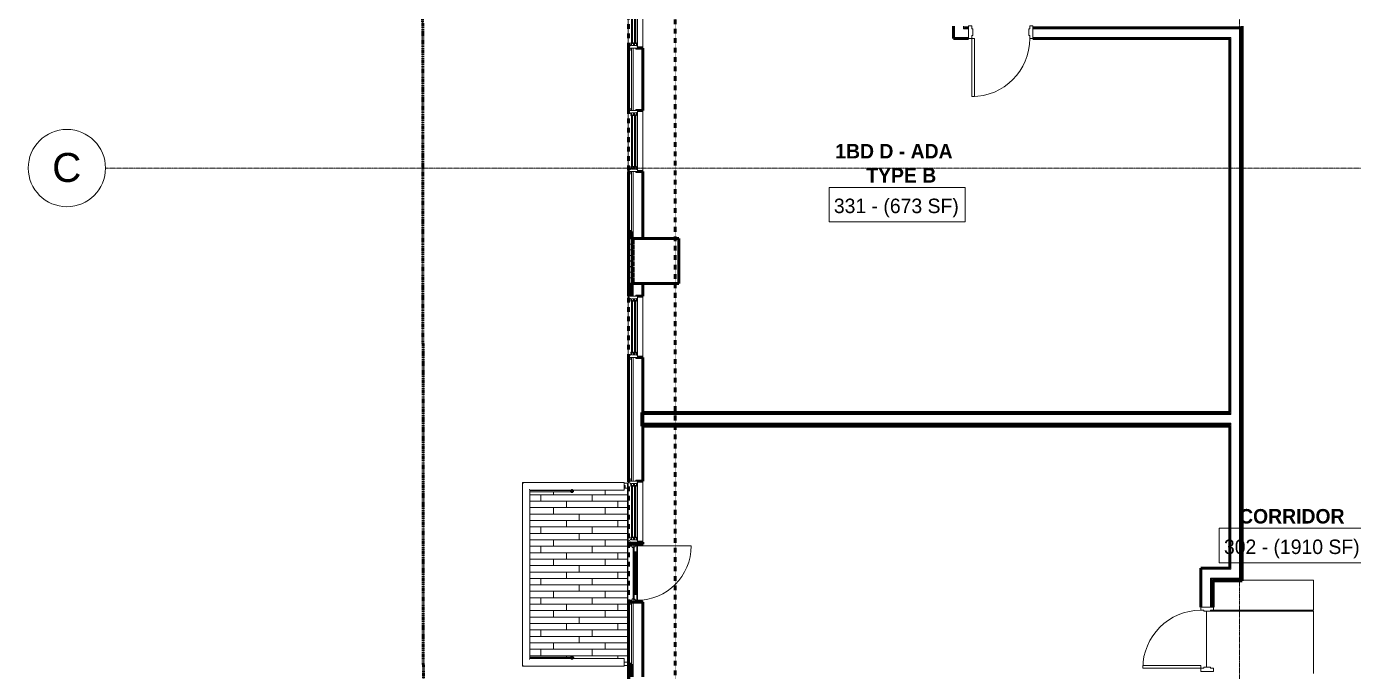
# Model space of a CAD drawing. Header units: inches. Extents: x -4235 to -464, y 9767 to 12463.
# Drawn here: x -4235 to -3410, y 10969 to 11370 of the extents above; entities that cross this region are included whole.
import ezdxf

# ---------------------------------------------------------------- set-up
doc = ezdxf.new("R2010")
doc.units = ezdxf.units.IN
doc.header["$MEASUREMENT"] = 0
for name, pattern in [('Dash 1_16_', [0.125, 0.0625, -0.0625]), ('Double Dash 3_8_', [1, 0.375, -0.125, 0.125, -0.125, 0.125, -0.125]), ('Grid Line 1_2_', [0.875, 0.5, -0.125, 0.125, -0.125])]:
    doc.linetypes.add(name, pattern=pattern)
for name, color, linetype, lineweight in [('0-1', 7, 'Continuous', 5), ('0-2', 90, 'Continuous', 9), ('A-AREA-IDEN', 2, 'Continuous', 9), ('A-DOOR-1', 50, 'Continuous', 20), ('A-DOOR-2', 90, 'Continuous', 9), ('A-DOOR-3', 31, 'Continuous', 9), ('A-DOOR-4', 31, 'Continuous', 20), ('A-DOOR-FRAM', 31, 'Continuous', 9), ('A-DOOR-FRAM-1', 50, 'Continuous', 20), ('A-DOOR-FRAM-2', 31, 'Continuous', 20), ('A-DOOR-GLAZ', 31, 'Continuous', 9), ('A-FLOR-2', 90, 'Continuous', 9), ('A-FLOR-3', 192, 'Continuous', 9), ('A-FLOR-HRAL', 11, 'Continuous', 9), ('A-FLOR-PATT-1', 9, 'Continuous', 9), ('A-GENM', 5, 'Continuous', 9), ('A-GENM-3', 5, 'Continuous', 50), ('A-GLAZ-1', 151, 'Continuous', 9), ('A-GLAZ-2', 151, 'Continuous', 20), ('A-GLAZ-3', 151, 'Continuous', 50), ('A-WALL', 113, 'Continuous', 13), ('A-WALL-2', 250, 'Continuous', 13), ('A-WALL-4', 113, 'Continuous', 50), ('A-WALL-5', 113, 'Continuous', 9), ('C-PROP-LINE', 91, 'Double Dash 3_8_', 50), ('C-PROP-LINE-1', 91, 'Dash 1_16_', 50), ('I-WALL-1', 7, 'Continuous', 50), ('S-GRID-1', 1, 'Grid Line 1_2_', 9), ('S-GRID-IDEN', 1, 'Continuous', 9)]:
    doc.layers.add(name, color=color, linetype=linetype, lineweight=lineweight)
doc.styles.add('Arial', font='arial.ttf', dxfattribs={"height": 18})
doc.styles.add('Century Gothic', font='ufonts.com_century-gothic.ttf', dxfattribs={"height": 9})
doc.styles.add('Century Gothic_B', font='GOTHICB.TTF', dxfattribs={"height": 9})

# ---------------------------------------------------------------- blocks, each defined once
blk = doc.blocks.new('HOLLOW METAL - UNIT DOOR-2191978-BACKGROUND - 3RD FLOOR')
at = {"layer": 'A-DOOR-1'}
for p, q in [((18, 40.125), (16.25, 40.125)), ((16.25, 40.125), (16.25, 4.125)), ((18, 4.125), (18, 40.125)), ((16.25, 4.125), (18, 4.125))]:
    blk.add_line(p, q, dxfattribs=at)
at = {"layer": 'A-DOOR-2'}
blk.add_arc((18, 4.125), 36, 90, 180, dxfattribs=at)
at = {"layer": 'A-DOOR-FRAM-1'}
for p, q in [((-18, 4.125), (-20, 4.125)), ((-20, 4.125), (-20, -3.875)), ((-18, 2.1875), (-18, 4.125)), ((-17.375, 2.1875), (-18, 2.1875)), ((-17.375, -1.9375), (-17.375, 2.1875)), ((18, 2.1875), (17.375, 2.1875)), ((17.375, 2.1875), (17.375, -1.9375)), ((18, 4.125), (18, 2.1875)), ((20, 4.125), (18, 4.125)), ((20, -3.875), (20, 4.125)), ((-20, -3.875), (-18, -3.875)), ((-18, -3.875), (-18, -1.9375)), ((-18, -1.9375), (-17.375, -1.9375)), ((17.375, -1.9375), (18, -1.9375)), ((18, -1.9375), (18, -3.875)), ((18, -3.875), (20, -3.875))]:
    blk.add_line(p, q, dxfattribs=at)
blk = doc.blocks.new('HOLLOW METAL - UNIT DOOR-2191980-BACKGROUND - 3RD FLOOR')
at = {"layer": 'A-DOOR-1'}
for p, q in [((16.25, -4.125), (18, -4.125)), ((16.25, -40.125), (16.25, -4.125)), ((18, -4.125), (18, -40.125)), ((18, -40.125), (16.25, -40.125))]:
    blk.add_line(p, q, dxfattribs=at)
at = {"layer": 'A-DOOR-2'}
blk.add_arc((18, -4.125), 36, 180, 270, dxfattribs=at)
at = {"layer": 'A-DOOR-FRAM-1'}
for p, q in [((-20, 3.875), (-18, 3.875)), ((-20, -4.125), (-20, 3.875)), ((-18, 3.875), (-18, 1.9375)), ((-18, 1.9375), (-17.375, 1.9375)), ((-17.375, 1.9375), (-17.375, -2.1875)), ((17.375, 1.9375), (18, 1.9375)), ((17.375, -2.1875), (17.375, 1.9375)), ((18, 3.875), (20, 3.875)), ((18, 1.9375), (18, 3.875)), ((20, 3.875), (20, -4.125)), ((-18, -4.125), (-20, -4.125)), ((-18, -2.1875), (-18, -4.125)), ((-17.375, -2.1875), (-18, -2.1875)), ((18, -2.1875), (17.375, -2.1875)), ((18, -4.125), (18, -2.1875)), ((20, -4.125), (18, -4.125))]:
    blk.add_line(p, q, dxfattribs=at)
blk = doc.blocks.new('CTR - 1st Phase - Common Walls_rvt-1-BACKGROUND - 3RD FLOOR')
at = {"layer": 'A-FLOR-2'}
for p, q in [((-3435.32, 11026.19), (-3479.55, 11026.19)), ((-3435.32, 11007.49), (-3435.32, 11026.19)), ((-3501.67, 11006.86), (-3501.67, 10972.11)), ((-3435.32, 11006.86), (-3499.24, 11006.86)), ((-3497.3, 11007.49), (-3435.32, 11007.49)), ((-3435.32, 10968.21), (-3435.32, 11006.86))]:
    blk.add_line(p, q, dxfattribs=at)
at = {"layer": 'A-WALL-2'}
for p, q in [((-3658.27, 11369.86), (-3658.27, 11370.36)), ((-3658.27, 11369.24), (-3658.27, 11369.86)), ((-3658.27, 11368.74), (-3658.27, 11369.24)), ((-3658.27, 11363.24), (-3658.27, 11368.74)), ((-3652.77, 11369.24), (-3652.77, 11370.36)), ((-3652.77, 11369.24), (-3652.77, 11368.74)), ((-3652.77, 11368.74), (-3652.77, 11369.24)), ((-3649.52, 11368.74), (-3652.77, 11368.74)), ((-3652.27, 11369.86), (-3652.27, 11370.36)), ((-3652.27, 11369.86), (-3652.27, 11369.24)), ((-3652.27, 11369.24), (-3652.27, 11369.86)), ((-3649.52, 11369.24), (-3652.27, 11369.24)), ((-3649.52, 11369.86), (-3651.65, 11369.86)), ((-3480.05, 11369.86), (-3609.52, 11369.86)), ((-3480.67, 11369.24), (-3609.52, 11369.24)), ((-3481.17, 11368.74), (-3609.52, 11368.74)), ((-3481.17, 11368.74), (-3481.17, 11363.24)), ((-3480.67, 11369.24), (-3480.67, 11368.74)), ((-3480.67, 11368.74), (-3480.67, 11362.61)), ((-3480.05, 11369.86), (-3480.05, 11369.24)), ((-3480.05, 11369.24), (-3480.05, 11362.61)), ((-3649.52, 11363.24), (-3658.27, 11363.24)), ((-3486.67, 11363.24), (-3609.52, 11363.24)), ((-3486.67, 11363.24), (-3486.67, 11362.61)), ((-3486.67, 11129.81), (-3486.67, 11362.61)), ((-3481.17, 11363.24), (-3481.17, 11362.61)), ((-3481.17, 11033.56), (-3481.17, 11362.61)), ((-3480.67, 11033.56), (-3480.67, 11362.61)), ((-3480.05, 11033.56), (-3480.05, 11362.61)), ((-3487.3, 11129.81), (-3852.47, 11129.81)), ((-3487.3, 11129.19), (-3852.47, 11129.19)), ((-3486.67, 11129.81), (-3487.3, 11129.81)), ((-3486.67, 11129.19), (-3487.3, 11129.19)), ((-3486.67, 11129.81), (-3486.67, 11129.19)), ((-3486.67, 11129.19), (-3486.67, 11129.81)), ((-3487.3, 11123.69), (-3852.47, 11123.69)), ((-3487.3, 11123.19), (-3852.47, 11123.19)), ((-3487.3, 11122.56), (-3852.47, 11122.56)), ((-3486.67, 11123.69), (-3487.3, 11123.69)), ((-3486.67, 11123.19), (-3487.3, 11123.19)), ((-3486.67, 11122.56), (-3487.3, 11122.56)), ((-3486.67, 11123.69), (-3486.67, 11123.19)), ((-3486.67, 11123.19), (-3486.67, 11123.69)), ((-3486.67, 11123.19), (-3486.67, 11122.56)), ((-3486.67, 11122.56), (-3486.67, 11123.19)), ((-3486.67, 11033.56), (-3486.67, 11122.56)), ((-3504.67, 11027.44), (-3504.67, 11032.94)), ((-3486.67, 11032.94), (-3504.67, 11032.94)), ((-3486.67, 11033.56), (-3486.67, 11032.94)), ((-3481.17, 11033.56), (-3481.17, 11032.94)), ((-3481.17, 11032.94), (-3481.17, 11027.44)), ((-3480.67, 11033.56), (-3480.67, 11027.44)), ((-3480.05, 11033.56), (-3480.05, 11026.94)), ((-3504.67, 11025.81), (-3504.67, 11027.44)), ((-3504.67, 11009.49), (-3504.67, 11025.81)), ((-3499.17, 11026.94), (-3499.17, 11027.44)), ((-3481.17, 11027.44), (-3499.17, 11027.44)), ((-3499.17, 11025.81), (-3499.17, 11026.94)), ((-3499.17, 11009.49), (-3499.17, 11025.81)), ((-3498.67, 11026.31), (-3498.67, 11026.94)), ((-3480.67, 11026.94), (-3498.67, 11026.94)), ((-3498.67, 11025.81), (-3498.67, 11026.31)), ((-3498.67, 11009.49), (-3498.67, 11025.81)), ((-3498.05, 11025.81), (-3498.05, 11026.31)), ((-3480.05, 11026.31), (-3498.05, 11026.31)), ((-3497.55, 11025.81), (-3498.05, 11025.81)), ((-3498.05, 11009.49), (-3498.05, 11025.81)), ((-3480.67, 11027.44), (-3480.67, 11026.94)), ((-3480.05, 11026.94), (-3480.05, 11026.31))]:
    blk.add_line(p, q, dxfattribs=at)
at = {"layer": 'I-WALL-1'}
for p, q in [((-3658.9, 11370.36), (-3658.9, 11363.24)), ((-3479.55, 11369.86), (-3479.55, 11370.36)), ((-3479.55, 11362.61), (-3479.55, 11369.86)), ((-3658.9, 11363.24), (-3658.9, 11362.61)), ((-3658.9, 11362.61), (-3649.52, 11362.61)), ((-3609.52, 11362.61), (-3487.3, 11362.61)), ((-3487.3, 11362.61), (-3487.3, 11130.44)), ((-3479.55, 11033.56), (-3479.55, 11362.61)), ((-3487.3, 11130.44), (-3852.47, 11130.44)), ((-3852.47, 11130.44), (-3852.47, 11121.94)), ((-3852.47, 11121.94), (-3487.3, 11121.94)), ((-3487.3, 11121.94), (-3487.3, 11033.56)), ((-3487.3, 11033.56), (-3505.3, 11033.56)), ((-3505.3, 11033.56), (-3505.3, 11032.94)), ((-3505.3, 11032.94), (-3505.3, 11025.81)), ((-3479.55, 11026.31), (-3479.55, 11033.56)), ((-3505.3, 11025.81), (-3505.3, 11009.49)), ((-3497.55, 11009.49), (-3497.55, 11025.81)), ((-3497.55, 11025.81), (-3479.55, 11025.81)), ((-3479.55, 11025.81), (-3479.55, 11026.31))]:
    blk.add_line(p, q, dxfattribs=at)
at = {"layer": '0-2'}
for name, p, rotation in [('HOLLOW METAL - UNIT DOOR-2191978-BACKGROUND - 3RD FLOOR', (-3629.52, 11366.74), 180), ('HOLLOW METAL - UNIT DOOR-2191980-BACKGROUND - 3RD FLOOR', (-3501.17, 10989.49), 270.0000000000064)]:
    blk.add_blockref(name, p, dxfattribs=dict(at, rotation=rotation))
blk = doc.blocks.new('Window-Double_Hung-Andersen-400_Series-Tilt_Wash - DOUBLE HUNG - COTTAGE - 3RD FLOOR-2888224-BACKGROUND - 3RD FLOOR')
at = {"layer": 'A-GLAZ-1'}
for p, q in [((-16.29, 2.5), (-15.7, 2.5)), ((-16.29, 2.12), (-15.7, 2.12)), ((-16.29, 0.56), (-15.7, 0.56)), ((-16.29, 0.19), (-15.7, 0.19)), ((-15.82, 2.5), (-15.82, 2.12)), ((-15.82, 0.56), (-15.82, 0.19)), ((-15.7, 2.62), (15.7, 2.62)), ((-15.7, 2.5), (15.7, 2.5)), ((-15.7, 2.12), (15.7, 2.12)), ((-15.7, 2), (15.7, 2)), ((-15.7, 0.69), (15.7, 0.69)), ((-15.7, 0.56), (15.7, 0.56)), ((-15.7, 0.19), (15.7, 0.19)), ((-15.7, 0.06), (15.7, 0.06)), ((16.29, 2.5), (15.7, 2.5)), ((16.29, 2.12), (15.7, 2.12)), ((16.29, 0.56), (15.7, 0.56)), ((16.29, 0.19), (15.7, 0.19)), ((15.82, 2.5), (15.82, 2.12)), ((15.82, 0.56), (15.82, 0.19)), ((-19.01, -2.44), (-18.95, -2.44)), ((-18.95, -3.94), (-19.01, -3.94)), ((18.95, -1.06), (-18.95, -1.06)), ((-18.95, -1.06), (-18.95, -4.44)), ((-18.95, -4.44), (18.95, -4.44)), ((-18.32, -1.06), (-18.32, -4.44)), ((18.32, -1.06), (18.32, -4.44)), ((18.95, -4.44), (18.95, -1.06)), ((18.95, -2.44), (19.01, -2.44)), ((19.01, -3.94), (18.95, -3.94))]:
    blk.add_line(p, q, dxfattribs=at)
at = {"layer": 'A-GLAZ-2'}
for p, q in [((-19.01, 3.44), (-20.51, 3.44)), ((19.01, 4.81), (-19.01, 4.81)), ((-19.01, 4.81), (-19.01, -1.06)), ((-18.2, 4.81), (-18.2, 4)), ((-18.2, 4), (-17.92, 4)), ((-17.92, 4), (-17.61, 3.19)), ((-17.61, 3.19), (-17.14, 3.19)), ((-17.42, 2.75), (-16.57, 2.75)), ((-17.42, 2.75), (-17.42, -0.56)), ((-17.42, 1.37), (-15.86, 1.37)), ((-17.42, 0.81), (-16.57, 0.81)), ((-17.14, 3.19), (-17.14, 2.75)), ((-15.86, 2.97), (-16.57, 2.97)), ((-16.57, 2.62), (-16.57, 2.97)), ((-15.7, 2.62), (-16.57, 2.62)), ((-15.86, 1.03), (-16.57, 1.03)), ((-16.57, 0.69), (-16.57, 1.03)), ((-15.7, 0.69), (-16.57, 0.69)), ((-16.29, 2.62), (-16.29, 2)), ((-15.7, 2), (-16.29, 2)), ((-16.29, 0.69), (-16.29, 0.06)), ((-15.7, 0.06), (-16.29, 0.06)), ((-15.86, 2.97), (-15.7, 2.62)), ((-15.86, 1.37), (-15.7, 2)), ((-15.86, 1.03), (-15.7, 0.69)), ((-15.86, -0.56), (-15.7, 0.06)), ((15.86, 2.97), (15.7, 2.62)), ((15.7, 2.62), (16.57, 2.62)), ((15.7, 2), (16.29, 2)), ((15.86, 1.37), (15.7, 2)), ((15.86, 1.03), (15.7, 0.69)), ((15.7, 0.69), (16.57, 0.69)), ((15.7, 0.06), (16.29, 0.06)), ((15.86, -0.56), (15.7, 0.06)), ((15.86, 2.97), (16.57, 2.97)), ((17.42, 1.37), (15.86, 1.37)), ((15.86, 1.03), (16.57, 1.03)), ((16.29, 2.62), (16.29, 2)), ((16.29, 0.69), (16.29, 0.06)), ((16.57, 2.62), (16.57, 2.97)), ((17.42, 2.75), (16.57, 2.75)), ((16.57, 0.69), (16.57, 1.03)), ((17.42, 0.81), (16.57, 0.81)), ((17.14, 3.19), (17.14, 2.75)), ((17.61, 3.19), (17.14, 3.19)), ((17.42, 2.75), (17.42, -0.56)), ((17.92, 4), (17.61, 3.19)), ((18.2, 4), (17.92, 4)), ((18.2, 4.81), (18.2, 4)), ((19.01, -1.06), (19.01, 4.81)), ((19.01, 3.44), (20.51, 3.44)), ((-19.01, -1.06), (19.01, -1.06)), ((-17.67, -0.78), (-18, -1.06)), ((-17.67, -0.78), (-17.67, -0.56)), ((-17.67, -0.56), (-15.86, -0.56)), ((17.67, -0.56), (15.86, -0.56)), ((17.67, -0.78), (17.67, -0.56)), ((17.67, -0.78), (18, -1.06))]:
    blk.add_line(p, q, dxfattribs=at)
blk = doc.blocks.new('Door-Inswing-Andersen-400_Series-Single - 3_ 0-1_8_ x 6_ 7-1_2_ - 3rd floor-V4-BACKGROUND - 3RD FLOOR')
at = {"layer": 'A-DOOR-3'}
blk.add_line((16.87, -0.66), (16.87, -34.41), dxfattribs=at)
blk.add_arc((16.87, -0.66), 33.75, 180, 270, dxfattribs=at)
at = {"layer": 'A-DOOR-4'}
for p, q in [((-16.26, 0.42), (-16.87, 0.41)), ((-16.87, 0.41), (-16.87, -0.66)), ((-16.26, 1.06), (-16.26, 0.42)), ((-16.26, 1.06), (-12.44, 1.06)), ((-13.19, 0.66), (-12.44, 0.66)), ((-13.19, -0.66), (-13.19, 0.66)), ((-12.44, 0.75), (-12.47, 1.06)), ((12.44, 1.06), (-12.44, 1.06)), ((-12.44, 0.66), (-12.44, 0.75)), ((16.26, 1.06), (12.44, 1.06)), ((12.44, 0.75), (12.47, 1.06)), ((12.44, 0.66), (12.44, 0.75)), ((13.19, 0.66), (12.44, 0.66)), ((13.19, -0.66), (13.19, 0.66)), ((16.26, 1.06), (16.26, 0.42)), ((16.26, 0.42), (16.87, 0.41)), ((16.87, 0.41), (16.87, -0.66)), ((-16.87, -0.66), (-12.44, -0.66)), ((-12.44, -0.09), (-13.19, -0.09)), ((-13.19, -0.59), (-12.67, -0.59)), ((-13.19, -0.66), (-13.19, -0.59)), ((-12.67, -0.59), (-12.47, -0.34)), ((-12.47, -0.34), (-12.44, -0.16)), ((-12.44, -0.16), (-12.44, -0.09)), ((12.44, -0.66), (-12.44, -0.66)), ((12.44, -0.09), (13.19, -0.09)), ((12.44, -0.16), (12.44, -0.09)), ((12.47, -0.34), (12.44, -0.16)), ((16.87, -0.66), (12.44, -0.66)), ((12.67, -0.59), (12.47, -0.34)), ((13.19, -0.59), (12.67, -0.59)), ((13.19, -0.66), (13.19, -0.59))]:
    blk.add_line(p, q, dxfattribs=at)
at = {"layer": 'A-DOOR-FRAM'}
for p, q in [((-17.31, -1.13), (-17.94, -1.13)), ((-17.94, -1.13), (-17.94, -4.44)), ((-17.94, -4.44), (-17.31, -4.44)), ((-17.31, -4.44), (-17.31, -1.13)), ((17.94, -1.13), (17.31, -1.13)), ((17.31, -1.13), (17.31, -4.44)), ((17.31, -4.44), (17.94, -4.44)), ((17.94, -4.44), (17.94, -1.13))]:
    blk.add_line(p, q, dxfattribs=at)
at = {"layer": 'A-DOOR-FRAM-2'}
for p, q in [((-19.69, 3.44), (-18.06, 3.44)), ((18.06, 5.09), (-18.06, 5.09)), ((-18.06, 5.09), (-18.06, 4.44)), ((-18.06, 4.75), (-18.06, -1.13)), ((-18.06, 4.75), (-17.03, 4.75)), ((-17.03, 3.63), (-17.03, 4.75)), ((-16.69, 3.39), (-17.03, 3.63)), ((-17.03, 0.66), (-16.45, 0.66)), ((-17.03, -1.13), (-17.03, 0.66)), ((-16.69, 2.39), (-16.69, 3.39)), ((-16, 2.23), (-16.69, 2.39)), ((-16.45, 0.66), (-16.45, 1.09)), ((-16.45, 1.09), (-16, 1.09)), ((-16, 1.09), (-16, 2.23)), ((16, 2.23), (16.69, 2.39)), ((16, 1.09), (16, 2.23)), ((16.45, 1.09), (16, 1.09)), ((16.45, 0.66), (16.45, 1.09)), ((17.03, 0.66), (16.45, 0.66)), ((16.69, 3.39), (17.03, 3.63)), ((16.69, 2.39), (16.69, 3.39)), ((17.03, 3.63), (17.03, 4.75)), ((18.06, 4.75), (17.03, 4.75)), ((17.03, -1.13), (17.03, 0.66)), ((18.06, 4.44), (18.06, 5.09)), ((18.06, 4.75), (18.06, -1.13)), ((19.69, 3.44), (18.06, 3.44)), ((-18.06, -1.13), (-17.94, -1.13)), ((-17.69, -1.13), (-18.06, -1.13)), ((-18.06, -1.13), (-17.03, -1.13)), ((-17.31, -1.13), (17.31, -1.13)), ((18.06, -1.13), (17.03, -1.13)), ((17.94, -1.13), (18.06, -1.13))]:
    blk.add_line(p, q, dxfattribs=at)
at = {"layer": 'A-DOOR-GLAZ'}
for p, q in [((-12.44, 0.5), (-13.19, 0.5)), ((-13.19, 0.06), (-12.44, 0.06)), ((-12.98, 0.5), (-12.98, 0.06)), ((12.44, 0.66), (-12.44, 0.66)), ((12.44, 0.5), (-12.44, 0.5)), ((12.44, 0.06), (-12.44, 0.06)), ((12.44, 0.5), (13.19, 0.5)), ((13.19, 0.06), (12.44, 0.06)), ((12.98, 0.5), (12.98, 0.06)), ((12.44, -0.09), (-12.44, -0.09))]:
    blk.add_line(p, q, dxfattribs=at)
blk = doc.blocks.new('V-Series_EWC4_SPVU_RFA_2015 - 2ND AND 3RD FLOOR-2226480-BACKGROUND - 3RD FLOOR')
at = {"layer": 'A-GENM'}
for p, q in [((-3858.97, 11733.36), (-3858.97, 11736.15)), ((-3858.97, 11729.87), (-3858.97, 11732.86)), ((-3858.97, 11726.39), (-3858.97, 11729.37)), ((-3858.97, 11722.9), (-3858.97, 11725.89)), ((-3858.97, 11719.42), (-3858.97, 11722.4)), ((-3858.97, 11715.93), (-3858.97, 11718.92)), ((-3858.97, 11712.45), (-3858.97, 11715.43)), ((-3858.97, 11709.15), (-3858.97, 11711.95))]:
    blk.add_line(p, q, dxfattribs=at)
at = {"layer": 'A-GENM-3'}
for p, q in [((-3829.54, 11736.59), (-3858.97, 11736.59)), ((-3858.97, 11736.59), (-3858.97, 11736.15)), ((-3858.97, 11736.15), (-3857.97, 11736.15)), ((-3857.97, 11733.36), (-3858.97, 11733.36)), ((-3858.97, 11733.36), (-3858.97, 11732.86)), ((-3858.97, 11732.86), (-3857.97, 11732.86)), ((-3857.97, 11736.15), (-3857.97, 11733.36)), ((-3857.97, 11732.86), (-3857.97, 11729.87)), ((-3829.54, 11708.71), (-3829.54, 11736.59)), ((-3857.97, 11729.87), (-3858.97, 11729.87)), ((-3858.97, 11729.87), (-3858.97, 11729.37)), ((-3858.97, 11729.37), (-3857.97, 11729.37)), ((-3857.97, 11726.39), (-3858.97, 11726.39)), ((-3858.97, 11726.39), (-3858.97, 11725.89)), ((-3858.97, 11725.89), (-3857.97, 11725.89)), ((-3857.97, 11722.9), (-3858.97, 11722.9)), ((-3858.97, 11722.9), (-3858.97, 11722.4)), ((-3858.97, 11722.4), (-3857.97, 11722.4)), ((-3857.97, 11729.37), (-3857.97, 11726.39)), ((-3857.97, 11725.89), (-3857.97, 11722.9)), ((-3857.97, 11722.4), (-3857.97, 11719.42)), ((-3857.97, 11719.42), (-3858.97, 11719.42)), ((-3858.97, 11719.42), (-3858.97, 11718.92)), ((-3858.97, 11718.92), (-3857.97, 11718.92)), ((-3857.97, 11715.93), (-3858.97, 11715.93)), ((-3858.97, 11715.93), (-3858.97, 11715.43)), ((-3858.97, 11715.43), (-3857.97, 11715.43)), ((-3857.97, 11718.92), (-3857.97, 11715.93)), ((-3857.97, 11715.43), (-3857.97, 11712.45)), ((-3857.97, 11712.45), (-3858.97, 11712.45)), ((-3858.97, 11712.45), (-3858.97, 11711.95)), ((-3858.97, 11711.95), (-3857.97, 11711.95)), ((-3857.97, 11709.15), (-3858.97, 11709.15)), ((-3858.97, 11709.15), (-3858.97, 11708.71)), ((-3858.97, 11708.71), (-3829.54, 11708.71)), ((-3857.97, 11711.95), (-3857.97, 11709.15))]:
    blk.add_line(p, q, dxfattribs=at)
blk = doc.blocks.new('Perforated Panel at Magic-Pak - hvac panel - 3rd floor-2505075-BACKGROUND - 3RD FLOOR')
at = {"layer": 'A-GLAZ-3'}
for p, q in [((19.01, 4.44), (-19.01, 4.44)), ((-19.01, 4.37), (19.01, 4.37))]:
    blk.add_line(p, q, dxfattribs=at)
blk = doc.blocks.new('Railing - Baluster_01-2700443-BACKGROUND - 3RD FLOOR')
at = {"layer": 'A-FLOR-HRAL'}
for p, q in [((-0.59, 1.18), (0.59, 1.18)), ((-0.59, 0.59), (-0.59, 1.18)), ((0.59, 1.18), (0.59, 0.59))]:
    blk.add_line(p, q, dxfattribs=at)
blk = doc.blocks.new('Railing - Railing-2700310-BACKGROUND - 3RD FLOOR')
at = {"layer": 'A-FLOR-HRAL'}
for p, q in [((-3863.47, 11086.83), (-3926.72, 11086.83)), ((-3926.72, 11086.83), (-3926.72, 10972.78)), ((-3922, 11082.1), (-3863.47, 11082.1)), ((-3922, 10977.5), (-3922, 11082.1)), ((-3863.47, 11086.83), (-3863.47, 11086.35)), ((-3863.47, 11086.35), (-3863.47, 11082.57)), ((-3863.47, 11082.57), (-3863.47, 11082.1)), ((-3926.72, 10972.78), (-3863.47, 10972.78)), ((-3863.47, 10977.5), (-3922, 10977.5)), ((-3863.47, 10977.5), (-3863.47, 10977.03)), ((-3863.47, 10977.03), (-3863.47, 10973.25)), ((-3863.47, 10973.25), (-3863.47, 10972.78))]:
    blk.add_line(p, q, dxfattribs=at)
for points, knots in [([(-3926.72, 11086.83), (-3926.72, 11086.83), (-3926.72, 11086.82), (-3926.69, 11086.79), (-3926.66, 11086.76), (-3926.63, 11086.74), (-3926.61, 11086.71), (-3926.58, 11086.68), (-3926.54, 11086.64), (-3926.5, 11086.6), (-3926.46, 11086.56), (-3926.42, 11086.53), (-3926.35, 11086.46), (-3926.29, 11086.4), (-3926.25, 11086.35)], [0, 0, 0, 0, 0.166667, 0.25, 0.333333, 0.416667, 0.458333, 0.5, 0.583333, 0.666667, 0.708333, 0.75, 0.833333, 1, 1, 1, 1]), ([(-3922.47, 11082.57), (-3922.43, 11082.53), (-3922.37, 11082.47), (-3922.29, 11082.39), (-3922.24, 11082.35), (-3922.21, 11082.31), (-3922.18, 11082.28), (-3922.14, 11082.25), (-3922.12, 11082.22), (-3922.09, 11082.19), (-3922.06, 11082.16), (-3922.03, 11082.14), (-3922.01, 11082.11), (-3922, 11082.1), (-3922, 11082.1)], [0, 0, 0, 0, 0.166667, 0.25, 0.333333, 0.375, 0.416667, 0.5, 0.541667, 0.583333, 0.666667, 0.75, 0.833333, 1, 1, 1, 1]), ([(-3926.72, 10972.78), (-3926.72, 10972.78), (-3926.72, 10972.78), (-3926.69, 10972.81), (-3926.66, 10972.84), (-3926.63, 10972.87), (-3926.61, 10972.89), (-3926.58, 10972.92), (-3926.54, 10972.96), (-3926.5, 10973), (-3926.46, 10973.04), (-3926.42, 10973.08), (-3926.35, 10973.15), (-3926.29, 10973.21), (-3926.25, 10973.25)], [0, 0, 0, 0, 0.166667, 0.25, 0.333333, 0.416667, 0.458333, 0.5, 0.583333, 0.666667, 0.708333, 0.75, 0.833333, 1, 1, 1, 1]), ([(-3922.47, 10977.03), (-3922.43, 10977.07), (-3922.37, 10977.13), (-3922.29, 10977.21), (-3922.24, 10977.26), (-3922.21, 10977.29), (-3922.18, 10977.33), (-3922.14, 10977.36), (-3922.12, 10977.38), (-3922.09, 10977.41), (-3922.06, 10977.44), (-3922.03, 10977.47), (-3922.01, 10977.49), (-3922, 10977.5), (-3922, 10977.5)], [0, 0, 0, 0, 0.166667, 0.25, 0.333333, 0.375, 0.416667, 0.5, 0.541667, 0.583333, 0.666667, 0.75, 0.833333, 1, 1, 1, 1])]:
    blk.add_open_spline(points, degree=3, knots=knots, dxfattribs=at)
at = {"rotation": 270.0000000000003}
blk.add_blockref('Railing - Baluster_01-2700443-BACKGROUND - 3RD FLOOR', (-3864.06, 11084.46), dxfattribs=at)
blk = doc.blocks.new('Walls 83 - Walls 1-2574995-BACKGROUND - 3RD FLOOR')
at = {"layer": 'A-WALL-4', "flags": 128}
for points in [[(-3895.9, 11081.92), (-3896, 11081.91), (-3896.1, 11081.88), (-3896.19, 11081.82), (-3896.26, 11081.76), (-3896.31, 11081.68), (-3896.33, 11081.59), (-3896.33, 11081.5), (-3896.31, 11081.41), (-3896.26, 11081.33), (-3896.19, 11081.26), (-3896.1, 11081.21), (-3896, 11081.18), (-3895.9, 11081.17)], [(-3895.9, 11081.17), (-3895.8, 11081.18), (-3895.7, 11081.21), (-3895.61, 11081.26), (-3895.55, 11081.33), (-3895.5, 11081.41), (-3895.47, 11081.5), (-3895.47, 11081.59), (-3895.5, 11081.68), (-3895.55, 11081.76), (-3895.61, 11081.82), (-3895.7, 11081.88), (-3895.8, 11081.91), (-3895.9, 11081.92)]]:
    blk.add_lwpolyline(points, dxfattribs=at)
at = {"layer": 'A-WALL-5'}
for p, q in [((-3895.9, 11081.92), (-3922, 11081.92)), ((-3922, 11081.17), (-3895.9, 11081.17))]:
    blk.add_line(p, q, dxfattribs=at)
blk = doc.blocks.new('Walls 84 - Walls 1-2575014-BACKGROUND - 3RD FLOOR')
at = {"layer": 'A-WALL-4', "flags": 128}
for points in [[(-3895.9, 10978.42), (-3896, 10978.41), (-3896.1, 10978.38), (-3896.19, 10978.33), (-3896.26, 10978.26), (-3896.31, 10978.18), (-3896.33, 10978.1), (-3896.33, 10978), (-3896.31, 10977.92), (-3896.26, 10977.84), (-3896.19, 10977.77), (-3896.1, 10977.72), (-3896, 10977.69), (-3895.9, 10977.67)], [(-3895.9, 10977.67), (-3895.8, 10977.69), (-3895.7, 10977.72), (-3895.61, 10977.77), (-3895.55, 10977.84), (-3895.5, 10977.92), (-3895.47, 10978), (-3895.47, 10978.1), (-3895.5, 10978.18), (-3895.55, 10978.26), (-3895.61, 10978.33), (-3895.7, 10978.38), (-3895.8, 10978.41), (-3895.9, 10978.42)]]:
    blk.add_lwpolyline(points, dxfattribs=at)
at = {"layer": 'A-WALL-5'}
for p, q in [((-3895.9, 10978.42), (-3922, 10978.42)), ((-3922, 10977.67), (-3895.9, 10977.67))]:
    blk.add_line(p, q, dxfattribs=at)
blk = doc.blocks.new('Family - ___-1878357-BACKGROUND - 3RD FLOOR')
at = {"layer": 'C-PROP-LINE'}
blk.add_line((-3989.42, 12089.69), (-3987.26, 10009.09), dxfattribs=at)
blk = doc.blocks.new('Family - ___-2835860-BACKGROUND - 3RD FLOOR')
at = {"layer": 'C-PROP-LINE-1'}
blk.add_line((-3860.72, 9980.19), (-3860.72, 11434.39), dxfattribs=at)
blk = doc.blocks.new('Family - ___-2835903-BACKGROUND - 3RD FLOOR')
at = {"layer": 'C-PROP-LINE-1'}
blk.add_line((-3831.82, 10009.09), (-3831.82, 12089.69), dxfattribs=at)
blk = doc.blocks.new('Family - ___-2835932-BACKGROUND - 3RD FLOOR')
at = {"layer": 'C-PROP-LINE-1'}
blk.add_line((-3860.72, 9980.19), (-3860.72, 12118.59), dxfattribs=at)
blk = doc.blocks.new('Grid - Grid Head - Circle-50561-BACKGROUND - 3RD FLOOR')
at = {"layer": 'S-GRID-IDEN'}
for start, end in [(360, 180), (180, 360)]:
    blk.add_arc((0, 0), 0.25, start, end, dxfattribs=at)

msp = doc.modelspace()

# ---------------------------------------------------------------- hatches: boundary and pattern name
at = {"layer": 'A-FLOR-PATT-1'}
h = msp.add_hatch(dxfattribs=at)
h.set_pattern_fill('FP_14', color=256, style=0, pattern_type=2)
h.set_pattern_definition([(0, (-2819.362, 10311.266), (0, 4), []), (90, (-2819.362, 10311.266), (-8, 8), [4, -28]), (90, (-2803.362, 10315.266), (-8, 8), [4, -28])])
h.paths.add_polyline_path([(-3861.47, 10973.14), (-3861.47, 11086.46), (-3863.47, 11086.46), (-3863.47, 11085.05), (-3862.88, 11085.05), (-3862.88, 11083.87), (-3863.47, 11083.87), (-3863.47, 11082.1), (-3922, 11082.06), (-3922, 11081.92), (-3895.7, 11081.88), (-3895.53, 11081.73), (-3895.5, 11081.64), (-3895.53, 11081.36), (-3895.61, 11081.26), (-3895.8, 11081.18), (-3896.31, 11081.17), (-3922, 11081.17), (-3922, 10978.42), (-3895.7, 10978.38), (-3895.53, 10978.24), (-3895.5, 10978.18), (-3895.53, 10977.86), (-3895.61, 10977.77), (-3895.8, 10977.69), (-3896.31, 10977.67), (-3922, 10977.67), (-3922, 10977.5), (-3863.47, 10977.49), (-3863.47, 10973.14)], flags=0)

# ---------------------------------------------------------------- linework, layer by layer
at = {"layer": 'A-AREA-IDEN', "flags": 128}
for points in [[(-3736.22, 11270.21), (-3651.72, 11270.21), (-3651.72, 11248.71), (-3736.22, 11248.71)], [(-3493.87, 11058.43), (-3402.38, 11058.43), (-3402.38, 11036.94), (-3493.87, 11036.94)]]:
    msp.add_lwpolyline(points, close=True, dxfattribs=at)
at = {"layer": 'A-FLOR-3'}
for p, q in [((-3861.47, 11086.46), (-3863.47, 11086.46)), ((-3861.47, 10973.14), (-3861.47, 11086.46)), ((-3857.97, 11048.63), (-3857.97, 11012.5)), ((-3499.17, 11006.86), (-3499.17, 11007.49)), ((-3497.92, 11007.49), (-3497.92, 11006.86)), ((-3863.47, 10973.14), (-3861.47, 10973.14))]:
    msp.add_line(p, q, dxfattribs=at)
at = {"layer": 'A-WALL'}
for p, q in [((-3860.47, 11356.78), (-3860.47, 11318)), ((-3858.97, 11356.78), (-3858.97, 11318)), ((-3857.97, 11356.78), (-3857.97, 11318)), ((-3856.29, 11356.78), (-3856.29, 11356.15)), ((-3852.47, 11356.15), (-3856.29, 11356.15)), ((-3852.47, 11318.63), (-3852.47, 11356.15)), ((-3856.29, 11318.63), (-3856.29, 11318)), ((-3856.29, 11318.63), (-3852.47, 11318.63)), ((-3860.47, 11279.98), (-3860.47, 11242.76)), ((-3858.97, 11279.98), (-3858.97, 11242.76)), ((-3857.97, 11279.98), (-3857.97, 11238.39)), ((-3856.29, 11279.98), (-3856.29, 11279.35)), ((-3852.47, 11279.35), (-3856.29, 11279.35)), ((-3852.47, 11239.01), (-3852.47, 11279.35)), ((-3856.29, 11239.01), (-3856.29, 11238.39)), ((-3856.29, 11239.01), (-3852.47, 11239.01)), ((-3857.97, 11210.51), (-3857.97, 11202.61)), ((-3856.29, 11210.51), (-3856.29, 11209.89)), ((-3852.47, 11209.89), (-3856.29, 11209.89)), ((-3856.29, 11203.24), (-3856.29, 11202.61)), ((-3856.29, 11203.24), (-3852.47, 11203.24)), ((-3852.47, 11203.24), (-3852.47, 11209.89)), ((-3860.47, 11164.59), (-3860.47, 11087.79)), ((-3858.97, 11164.59), (-3858.97, 11087.79)), ((-3857.97, 11164.59), (-3857.97, 11087.79)), ((-3856.29, 11164.59), (-3856.29, 11163.97)), ((-3852.47, 11163.97), (-3856.29, 11163.97)), ((-3852.47, 11088.41), (-3852.47, 11163.97)), ((-3856.29, 11088.41), (-3856.29, 11087.79)), ((-3856.29, 11088.41), (-3852.47, 11088.41)), ((-3860.47, 11049.77), (-3860.47, 11048.63)), ((-3858.97, 11049.77), (-3858.97, 11048.63)), ((-3857.97, 11049.77), (-3857.97, 11048.63)), ((-3856.29, 11049.77), (-3856.29, 11048.63)), ((-3860.47, 11012.5), (-3860.47, 10973.96)), ((-3858.97, 11012.5), (-3858.97, 10973.96)), ((-3857.97, 11012.5), (-3857.97, 10966.06)), ((-3856.29, 11012.5), (-3856.29, 11011.88)), ((-3852.47, 11011.88), (-3856.29, 11011.88)), ((-3852.47, 10966.69), (-3852.47, 11011.88))]:
    msp.add_line(p, q, dxfattribs=at)
at = {"layer": 'A-WALL-4'}
for p, q in [((-3860.72, 11356.78), (-3860.72, 11318)), ((-3851.85, 11356.78), (-3855.22, 11356.78)), ((-3851.85, 11318), (-3851.85, 11356.78)), ((-3855.22, 11318), (-3851.85, 11318)), ((-3860.72, 11279.98), (-3860.72, 11241.01)), ((-3851.85, 11279.98), (-3855.22, 11279.98)), ((-3851.85, 11238.39), (-3851.85, 11279.98)), ((-3860.72, 11241.01), (-3860.47, 11241.01)), ((-3860.47, 11241.01), (-3860.47, 11242.76)), ((-3860.47, 11242.76), (-3858.97, 11242.76)), ((-3858.97, 11242.76), (-3858.97, 11238.39)), ((-3858.97, 11238.39), (-3851.85, 11238.39)), ((-3860.47, 11202.99), (-3860.72, 11202.99)), ((-3860.72, 11202.99), (-3860.72, 11202.61)), ((-3860.47, 11202.61), (-3860.47, 11202.99)), ((-3851.85, 11210.51), (-3858.97, 11210.51)), ((-3858.97, 11210.51), (-3858.97, 11202.61)), ((-3851.85, 11202.61), (-3851.85, 11210.51)), ((-3855.22, 11202.61), (-3851.85, 11202.61)), ((-3860.72, 11164.59), (-3860.72, 11087.79)), ((-3851.85, 11164.59), (-3855.22, 11164.59)), ((-3851.85, 11087.79), (-3851.85, 11164.59)), ((-3855.22, 11087.79), (-3851.85, 11087.79)), ((-3860.72, 11049.77), (-3860.72, 11048.63)), ((-3860.72, 11048.63), (-3851.85, 11048.63)), ((-3851.85, 11049.77), (-3855.22, 11049.77)), ((-3851.85, 11048.63), (-3851.85, 11049.77)), ((-3851.85, 11012.5), (-3860.72, 11012.5)), ((-3860.72, 11012.5), (-3860.72, 10972.21)), ((-3851.85, 10966.06), (-3851.85, 11012.5)), ((-3860.72, 10972.21), (-3860.47, 10972.21)), ((-3860.47, 10972.21), (-3860.47, 10973.96)), ((-3860.47, 10973.96), (-3858.97, 10973.96)), ((-3858.97, 10973.96), (-3858.97, 10966.06))]:
    msp.add_line(p, q, dxfattribs=at)
at = {"layer": 'A-WALL-5'}
for p, q in [((-3851.85, 11356.84), (-3851.85, 11356.78)), ((-3851.85, 11318), (-3851.85, 11317.94)), ((-3851.85, 11280.04), (-3851.85, 11279.98)), ((-3851.85, 11202.61), (-3851.85, 11202.55)), ((-3851.85, 11164.65), (-3851.85, 11164.59)), ((-3851.85, 11087.79), (-3851.85, 11087.73)), ((-3851.85, 11049.83), (-3851.85, 11049.77))]:
    msp.add_line(p, q, dxfattribs=at)
at = {"layer": 'S-GRID-1'}
for p, q in [((-3481.32, 9836.18), (-3481.32, 12413.74)), ((-464.45, 11282.19), (-4185.7, 11282.19))]:
    msp.add_line(p, q, dxfattribs=at)

# ---------------------------------------------------------------- block references
at = {"layer": '0-1'}
msp.add_blockref('CTR - 1st Phase - Common Walls_rvt-1-BACKGROUND - 3RD FLOOR', (0, 0), dxfattribs=at)
at = {"layer": 'A-DOOR-3', "rotation": 89.99999999999991}
msp.add_blockref('Door-Inswing-Andersen-400_Series-Single - 3_ 0-1_8_ x 6_ 7-1_2_ - 3rd floor-V4-BACKGROUND - 3RD FLOOR', (-3856.29, 11030.56), dxfattribs=at)
at = {"layer": 'A-FLOR-HRAL'}
msp.add_blockref('Railing - Railing-2700310-BACKGROUND - 3RD FLOOR', (0, 0), dxfattribs=at)
at = {"layer": 'A-GENM'}
msp.add_blockref('V-Series_EWC4_SPVU_RFA_2015 - 2ND AND 3RD FLOOR-2226480-BACKGROUND - 3RD FLOOR', (0, -498.2), dxfattribs=at)
at = {"layer": 'A-GLAZ-1', "rotation": 89.99999999999991}
for name, p in [('Window-Double_Hung-Andersen-400_Series-Tilt_Wash - DOUBLE HUNG - COTTAGE - 3RD FLOOR-2888224-BACKGROUND - 3RD FLOOR', (-3856.29, 11375.79)), ('Window-Double_Hung-Andersen-400_Series-Tilt_Wash - DOUBLE HUNG - COTTAGE - 3RD FLOOR-2888224-BACKGROUND - 3RD FLOOR', (-3856.29, 11298.99)), ('Perforated Panel at Magic-Pak - hvac panel - 3rd floor-2505075-BACKGROUND - 3RD FLOOR', (-3856.29, 11222)), ('Window-Double_Hung-Andersen-400_Series-Tilt_Wash - DOUBLE HUNG - COTTAGE - 3RD FLOOR-2888224-BACKGROUND - 3RD FLOOR', (-3856.29, 11183.6)), ('Window-Double_Hung-Andersen-400_Series-Tilt_Wash - DOUBLE HUNG - COTTAGE - 3RD FLOOR-2888224-BACKGROUND - 3RD FLOOR', (-3856.29, 11068.78)), ('Perforated Panel at Magic-Pak - hvac panel - 3rd floor-2505075-BACKGROUND - 3RD FLOOR', (-3856.29, 10953.2))]:
    msp.add_blockref(name, p, dxfattribs=at)
at = {"layer": 'A-WALL-5'}
for name in ['Walls 83 - Walls 1-2574995-BACKGROUND - 3RD FLOOR', 'Walls 84 - Walls 1-2575014-BACKGROUND - 3RD FLOOR']:
    msp.add_blockref(name, (0, 0), dxfattribs=at)
at = {"layer": 'C-PROP-LINE'}
msp.add_blockref('Family - ___-1878357-BACKGROUND - 3RD FLOOR', (0, 0), dxfattribs=at)
at = {"layer": 'C-PROP-LINE-1'}
for name in ['Family - ___-2835860-BACKGROUND - 3RD FLOOR', 'Family - ___-2835932-BACKGROUND - 3RD FLOOR', 'Family - ___-2835903-BACKGROUND - 3RD FLOOR']:
    msp.add_blockref(name, (0, 0), dxfattribs=at)
at = {"layer": 'S-GRID-IDEN', "xscale": 95.99999999999994, "yscale": 95.99999999999994, "zscale": 95.99999999999994, "rotation": 89.99999999999987}
msp.add_blockref('Grid - Grid Head - Circle-50561-BACKGROUND - 3RD FLOOR', (-4209.7, 11282.19), dxfattribs=at)

# ---------------------------------------------------------------- texts
at = {"layer": 'A-AREA-IDEN', "char_height": 9, "attachment_point": 1}
for s, insert, width, style in [('1BD D - ADA', (-3732.35, 11297.18), 92.718, 'Century Gothic_B'), ('TYPE B', (-3713.1, 11282.18), 46.359, 'Century Gothic_B'), ('331 - (673 SF)', (-3733.22, 11263.21), 94.839, 'Century Gothic'), ('CORRIDOR', (-3481.5, 11070.4), 80.598, 'Century Gothic_B'), ('302 - (1910 SF)', (-3490.87, 11051.43), 103.323, 'Century Gothic')]:
    msp.add_mtext(s, dxfattribs=dict(at, insert=insert, width=width, style=style))
at = {"layer": 'S-GRID-IDEN', "insert": (-4218.86, 11291.57), "char_height": 18, "width": 22.119, "attachment_point": 1, "style": 'Arial'}
msp.add_mtext('C', dxfattribs=at)

doc.saveas('drawing.dxf')
